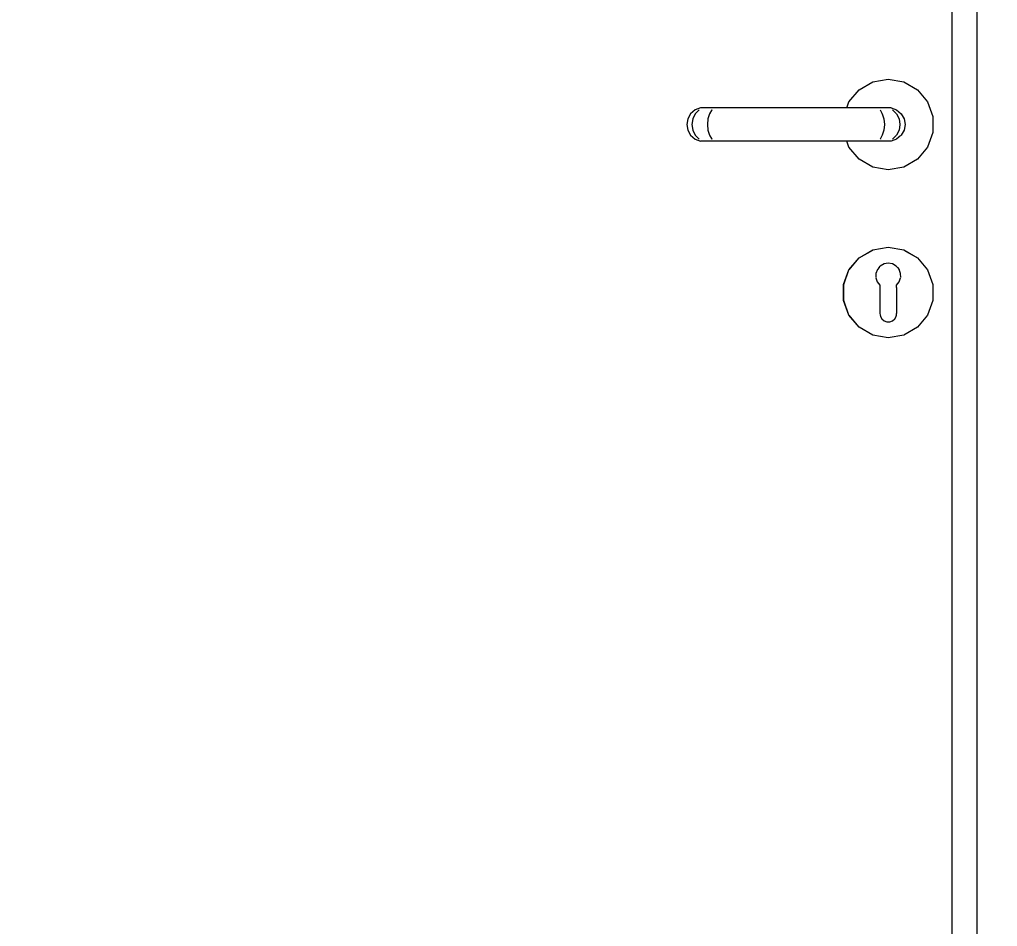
# Model space of a CAD drawing. Header units: millimetres. Extents: x -15634 to 67596, y -3027 to 55843.
# Drawn here: x 31549 to 32131, y 38818 to 39358 of the extents above; entities that cross this region are included whole.
import ezdxf

# ---------------------------------------------------------------- set-up
doc = ezdxf.new("R2010")
doc.units = ezdxf.units.MM
doc.header["$MEASUREMENT"] = 0
doc.set_wipeout_variables(frame=1)
doc.linetypes.add('Wipeout_Contour', pattern=[1000, 0, -1000])
doc.layers.add('Dimensioning - General', color=7, linetype='Continuous')
doc.layers.add('Structural - Bearing', color=7, linetype='Continuous')
for name, color, linetype, lineweight, true_color in [('Dimensioning - General_Pen_No__61', 7, 'Continuous', 20, 0x6a6a6a), ('Dimensioning - General_Pen_No__88', 7, 'Continuous', 20, 0xfd4435), ('Structural - Bearing_Pen_No__82', 7, 'Continuous', 20, 0xaaaaaa)]:
    doc.layers.add(name, color=color, linetype=linetype, lineweight=lineweight, true_color=true_color)
doc.styles.add('GENERATED_STYLE_6', font='calibril.ttf')
doc.dimstyles.new('GENERATED_STYLE__3', dxfattribs={"dimtxt": 195.999997, "dimasz": 106.4, "dimexe": 0.18, "dimexo": 0.0625, "dimgap": 0.09, "dimtad": 1, "dimdec": 0, "dimlfac": 0.1, "dimzin": 0, "dimdsep": 46, "dimtxsty": 'GENERATED_STYLE_6', "dimblk": 'ARROWHEAD_2', "dimblk1": 'ARROWHEAD_2', "dimblk2": 'ARROWHEAD_2', "dimcen": 0.09, "dimse1": 1, "dimse2": 1, "dimclrd": 256, "dimclre": 256, "dimclrt": 256, "dimadec": 0, "dimazin": 0, "dimtfac": 1, "dimtdec": 4, "dimtmove": 0, "dimatfit": 3, "dimfxl": 1, "dimtolj": 1, "dimtzin": 0, "dimarcsym": 0})

# ---------------------------------------------------------------- blocks, each defined once
blk = doc.blocks.new('*D157')
at = {"layer": 'Dimensioning - General_Pen_No__61', "color": 251, "linetype": 'Continuous', "lineweight": 20, "true_color": 0x6a6a6a, "transparency": 16777216}
for p, q in [((34964.93, 40936.02), (35104.93, 40855.19)), ((35139.93, 40895.6), (34929.93, 40895.6)), ((35034.93, 38195.6), (35034.93, 40895.6)), ((34964.93, 38236.02), (35104.93, 38155.19)), ((35139.93, 38195.6), (34929.93, 38195.6))]:
    blk.add_line(p, q, dxfattribs=at)
at = {"layer": 'Dimensioning - General_Pen_No__88', "color": 20, "lineweight": 20, "true_color": 0xfd4435, "transparency": 16777216, "char_height": 196, "attachment_point": 7, "rotation": 90, "style": 'GENERATED_STYLE_6'}
for s, insert in [('\\A1;{\\pql;\\fCalibri Light|b0|i0|c0|p34;20}', (34995.73, 40537.36)), ('\\A1;{\\pql;\\fCalibri Light|b0|i0|c0|p34;270}', (34995.73, 39307.27))]:
    blk.add_mtext(s, dxfattribs=dict(at, insert=insert))
blk = doc.blocks.new('ARROWHEAD_2')
at = {"color": 0, "linetype": 'Continuous', "lineweight": 0}
for p, q in [((-0.3781, -0.655), (0.3781, 0.655)), ((0, 0), (-1, 0))]:
    blk.add_line(p, q, dxfattribs=at)
blk = doc.blocks.new('*D205')
at = {"layer": 'Dimensioning - General_Pen_No__61', "color": 251, "linetype": 'Continuous', "lineweight": 20, "true_color": 0x6a6a6a, "transparency": 16777216}
for p, q in [((35514.93, 40936.02), (35654.93, 40855.19)), ((35689.93, 40895.6), (35479.93, 40895.6)), ((35584.93, 38195.6), (35584.93, 40895.6)), ((35514.93, 38236.02), (35654.93, 38155.19)), ((35689.93, 38195.6), (35479.93, 38195.6))]:
    blk.add_line(p, q, dxfattribs=at)
at = {"layer": 'Dimensioning - General_Pen_No__88', "color": 20, "lineweight": 20, "true_color": 0xfd4435, "transparency": 16777216, "char_height": 196, "attachment_point": 7, "rotation": 90, "style": 'GENERATED_STYLE_6'}
for s, insert in [('\\A1;{\\pql;\\fCalibri Light|b0|i0|c0|p34;20}', (35545.73, 40537.36)), ('\\A1;{\\pql;\\fCalibri Light|b0|i0|c0|p34;270}', (35545.73, 39307.27))]:
    blk.add_mtext(s, dxfattribs=dict(at, insert=insert))
blk = doc.blocks.new('*D229')
at = {"layer": 'Dimensioning - General_Pen_No__61', "color": 251, "linetype": 'Continuous', "lineweight": 20, "true_color": 0x6a6a6a, "transparency": 16777216}
for p, q in [((36064.93, 41136.02), (36204.93, 41055.19)), ((36239.93, 41095.6), (36029.93, 41095.6)), ((36134.93, 38195.6), (36134.93, 41095.6)), ((36064.93, 38236.02), (36204.93, 38155.19)), ((36239.93, 38195.6), (36029.93, 38195.6))]:
    blk.add_line(p, q, dxfattribs=at)
at = {"layer": 'Dimensioning - General_Pen_No__88', "color": 20, "lineweight": 20, "true_color": 0xfd4435, "transparency": 16777216, "insert": (36095.73, 39407.27), "char_height": 196, "attachment_point": 7, "rotation": 90, "style": 'GENERATED_STYLE_6'}
blk.add_mtext('\\A1;{\\pql;\\fCalibri Light|b0|i0|c0|p34;290}', dxfattribs=at)

msp = doc.modelspace()

# ---------------------------------------------------------------- wipeouts: each hides what was drawn before it
at = {"color": 254, "linetype": 'Wipeout_Contour', "lineweight": 0, "ltscale": 203166.965439}
msp.add_wipeout([(32119.37, 38295.6), (32131.37, 38295.6), (32131.37, 40382.6), (32119.37, 40370.6)], dxfattribs=at).dxf.layer = 'Structural - Bearing'
at = {"color": 254, "linetype": 'Wipeout_Contour', "lineweight": 0, "ltscale": 1369445.940713675}
msp.add_wipeout([(32042.98, 39309.1), (32041.66, 39305.45), (32068.1, 39305.45), (32071.37, 39304.26), (32074.03, 39302.03), (32075.76, 39299.02), (32076.37, 39295.6), (32075.76, 39292.18), (32074.03, 39289.18), (32071.37, 39286.94), (32068.1, 39285.76), (32041.66, 39285.76), (32042.98, 39282.1), (32049.01, 39274.92), (32057.13, 39270.23), (32066.37, 39268.6), (32075.6, 39270.23), (32083.72, 39274.92), (32089.75, 39282.1), (32092.96, 39290.92), (32092.96, 39300.29), (32089.75, 39309.1), (32083.72, 39316.29), (32075.6, 39320.98), (32066.37, 39322.6), (32057.13, 39320.98), (32049.01, 39316.29)], dxfattribs=at).dxf.layer = 'Structural - Bearing'
at = {"color": 254, "linetype": 'Wipeout_Contour', "lineweight": 0, "ltscale": 354529.718479}
msp.add_wipeout([(32059.95, 39209.39), (32060.93, 39210.53), (32057.17, 39220.88), (32049.08, 39216.21), (32059, 39204.39), (32058.98, 39204.44), (32059.04, 39207)], dxfattribs=at).dxf.layer = 'Structural - Bearing'
at = {"color": 254, "linetype": 'Wipeout_Contour', "lineweight": 0, "ltscale": 253119.802027}
msp.add_wipeout([(32057.17, 39170.33), (32061.51, 39182.27), (32061.37, 39183.1), (32061.37, 39189.65), (32049.08, 39175)], dxfattribs=at).dxf.layer = 'Structural - Bearing'

# ---------------------------------------------------------------- next in the draw order: linework, layer by layer
at = {"layer": 'Structural - Bearing_Pen_No__82', "color": 253, "linetype": 'Continuous', "lineweight": 20, "true_color": 0xaaaaaa}
for p, q in [((32057.13, 39320.98), (32066.37, 39322.6)), ((32066.37, 39322.6), (32075.6, 39320.98)), ((32042.98, 39309.1), (32049.01, 39316.29)), ((32049.01, 39316.29), (32057.13, 39320.98)), ((32075.6, 39320.98), (32083.72, 39316.29)), ((32083.72, 39316.29), (32089.75, 39309.1)), ((32089.75, 39309.1), (32092.96, 39300.29)), ((32092.96, 39300.29), (32092.96, 39290.92)), ((32092.96, 39290.92), (32089.75, 39282.1)), ((32049.01, 39274.92), (32042.98, 39282.1)), ((32089.75, 39282.1), (32083.72, 39274.92)), ((32057.13, 39270.23), (32049.01, 39274.92)), ((32066.37, 39268.6), (32057.13, 39270.23)), ((32075.6, 39270.23), (32066.37, 39268.6)), ((32083.72, 39274.92), (32075.6, 39270.23))]:
    msp.add_line(p, q, dxfattribs=at)

# ---------------------------------------------------------------- next in the draw order: wipeouts: each hides what was drawn before it
at = {"color": 254, "linetype": 'Wipeout_Contour', "lineweight": 0, "ltscale": 203099.943853}
msp.add_wipeout([(32104.37, 40355.6), (32104.37, 38295.6), (32119.37, 38295.6), (32119.37, 40355.6)], dxfattribs=at).dxf.layer = 'Structural - Bearing'
at = {"color": 254, "linetype": 'Wipeout_Contour', "lineweight": 0, "ltscale": 202909.446025}
msp.add_wipeout([(32065.91, 39305.45), (32068.84, 39304.26), (32071.37, 39304.26), (32068.1, 39305.45)], dxfattribs=at).dxf.layer = 'Structural - Bearing'
at = {"color": 254, "linetype": 'Wipeout_Contour', "lineweight": 0, "ltscale": 202890.620992}
msp.add_wipeout([(32073.32, 39295.6), (32072.78, 39292.18), (32075.76, 39292.18), (32076.37, 39295.6)], dxfattribs=at).dxf.layer = 'Structural - Bearing'
at = {"color": 254, "linetype": 'Wipeout_Contour', "lineweight": 0, "ltscale": 303849.755777}
msp.add_wipeout([(32059.79, 39202.02), (32059, 39204.39), (32049.08, 39216.21), (32043.07, 39209.05), (32061.37, 39198.49), (32061.37, 39200)], dxfattribs=at).dxf.layer = 'Structural - Bearing'
at = {"color": 254, "linetype": 'Wipeout_Contour', "lineweight": 0, "ltscale": 202500.172209}
msp.add_wipeout([(32061.37, 39189.65), (32061.37, 39192.72), (32043.07, 39182.15), (32049.08, 39175)], dxfattribs=at).dxf.layer = 'Structural - Bearing'

# ---------------------------------------------------------------- next in the draw order: linework, layer by layer
at = {"layer": 'Structural - Bearing_Pen_No__82', "color": 253, "linetype": 'Continuous', "lineweight": 20, "true_color": 0xaaaaaa}
for p, q in [((32119.37, 38295.6), (32119.37, 40370.6)), ((32104.37, 38295.6), (32104.37, 40355.6))]:
    msp.add_line(p, q, dxfattribs=at)

# ---------------------------------------------------------------- next in the draw order: wipeouts: each hides what was drawn before it
at = {"color": 254, "linetype": 'Wipeout_Contour', "lineweight": 0, "ltscale": 202911.24338}
msp.add_wipeout([(32068.84, 39304.26), (32071.23, 39302.03), (32074.03, 39302.03), (32071.37, 39304.26)], dxfattribs=at).dxf.layer = 'Structural - Bearing'
at = {"color": 254, "linetype": 'Wipeout_Contour', "lineweight": 0, "ltscale": 202877.870102}
msp.add_wipeout([(32071.23, 39289.18), (32074.03, 39289.18), (32075.76, 39292.18), (32072.78, 39292.18)], dxfattribs=at).dxf.layer = 'Structural - Bearing'
at = {"color": 254, "linetype": 'Wipeout_Contour', "lineweight": 0, "ltscale": 202603.005872}
msp.add_wipeout([(32049.01, 39216.29), (32049.08, 39216.21), (32057.17, 39220.88), (32057.13, 39220.98)], dxfattribs=at).dxf.layer = 'Structural - Bearing'

# ---------------------------------------------------------------- next in the draw order: wipeouts: each hides what was drawn before it
at = {"color": 254, "linetype": 'Wipeout_Contour', "lineweight": 0, "ltscale": 202908.387629}
msp.add_wipeout([(32071.23, 39302.03), (32072.78, 39299.02), (32075.76, 39299.02), (32074.03, 39302.03)], dxfattribs=at).dxf.layer = 'Structural - Bearing'
at = {"color": 254, "linetype": 'Wipeout_Contour', "lineweight": 0, "ltscale": 202864.48664}
msp.add_wipeout([(32071.23, 39289.18), (32068.84, 39286.94), (32071.37, 39286.94), (32074.03, 39289.18)], dxfattribs=at).dxf.layer = 'Structural - Bearing'
at = {"color": 254, "linetype": 'Wipeout_Contour', "lineweight": 0, "ltscale": 303924.123613}
msp.add_wipeout([(32061.62, 39211.33), (32063.85, 39212.59), (32066.37, 39213.03), (32066.37, 39222.5), (32057.17, 39220.88), (32060.93, 39210.53)], dxfattribs=at).dxf.layer = 'Structural - Bearing'

# ---------------------------------------------------------------- next in the draw order: wipeouts: each hides what was drawn before it
at = {"color": 254, "linetype": 'Wipeout_Contour', "lineweight": 0, "ltscale": 202897.95687}
msp.add_wipeout([(32059.77, 39305.45), (32061.46, 39304.26), (32068.84, 39304.26), (32065.91, 39305.45)], dxfattribs=at).dxf.layer = 'Structural - Bearing'
at = {"color": 254, "linetype": 'Wipeout_Contour', "lineweight": 0, "ltscale": 202901.219476}
msp.add_wipeout([(32072.78, 39299.02), (32073.32, 39295.6), (32076.37, 39295.6), (32075.76, 39299.02)], dxfattribs=at).dxf.layer = 'Structural - Bearing'
at = {"color": 254, "linetype": 'Wipeout_Contour', "lineweight": 0, "ltscale": 202852.088447}
msp.add_wipeout([(32068.84, 39286.94), (32065.91, 39285.76), (32068.1, 39285.76), (32071.37, 39286.94)], dxfattribs=at).dxf.layer = 'Structural - Bearing'
at = {"color": 254, "linetype": 'Wipeout_Contour', "lineweight": 0, "ltscale": 202634.696152}
msp.add_wipeout([(32057.13, 39220.98), (32057.17, 39220.88), (32066.37, 39222.5), (32066.37, 39222.6)], dxfattribs=at).dxf.layer = 'Structural - Bearing'
at = {"color": 254, "linetype": 'Wipeout_Contour', "lineweight": 0, "ltscale": 202544.02418}
msp.add_wipeout([(32061.37, 39196.49), (32061.37, 39198.49), (32043.07, 39209.05), (32039.88, 39200.28)], dxfattribs=at).dxf.layer = 'Structural - Bearing'

# ---------------------------------------------------------------- next in the draw order: wipeouts: each hides what was drawn before it
at = {"color": 254, "linetype": 'Wipeout_Contour', "lineweight": 0, "ltscale": 202897.931664}
msp.add_wipeout([(32061.46, 39304.26), (32062.83, 39302.03), (32071.23, 39302.03), (32068.84, 39304.26)], dxfattribs=at).dxf.layer = 'Structural - Bearing'
at = {"color": 254, "linetype": 'Wipeout_Contour', "lineweight": 0, "ltscale": 202875.224541}
msp.add_wipeout([(32064.04, 39295.6), (32063.73, 39292.18), (32072.78, 39292.18), (32073.32, 39295.6)], dxfattribs=at).dxf.layer = 'Structural - Bearing'
at = {"color": 254, "linetype": 'Wipeout_Contour', "lineweight": 0, "ltscale": 303952.633808}
msp.add_wipeout([(32068.89, 39212.59), (32071.11, 39211.33), (32071.8, 39210.53), (32075.57, 39220.88), (32066.37, 39222.5), (32066.37, 39213.03)], dxfattribs=at).dxf.layer = 'Structural - Bearing'
at = {"color": 254, "linetype": 'Wipeout_Contour', "lineweight": 0, "ltscale": 202566.782079}
msp.add_wipeout([(32042.98, 39209.1), (32043.07, 39209.05), (32049.08, 39216.21), (32049.01, 39216.29)], dxfattribs=at).dxf.layer = 'Structural - Bearing'
at = {"color": 254, "linetype": 'Wipeout_Contour', "lineweight": 0, "ltscale": 202510.965501}
msp.add_wipeout([(32061.37, 39192.72), (32061.37, 39194.72), (32039.88, 39190.93), (32043.07, 39182.15)], dxfattribs=at).dxf.layer = 'Structural - Bearing'

# ---------------------------------------------------------------- next in the draw order: linework, layer by layer
at = {"layer": 'Structural - Bearing_Pen_No__82', "color": 253, "linetype": 'Continuous', "lineweight": 20, "true_color": 0xaaaaaa}
for p, q in [((32068.1, 39305.45), (32065.91, 39305.45)), ((32049.01, 39216.29), (32057.13, 39220.98))]:
    msp.add_line(p, q, dxfattribs=at)

# ---------------------------------------------------------------- next in the draw order: wipeouts: each hides what was drawn before it
at = {"color": 254, "linetype": 'Wipeout_Contour', "lineweight": 0, "ltscale": 202893.719174}
msp.add_wipeout([(32071.23, 39302.03), (32062.83, 39302.03), (32063.73, 39299.02), (32072.78, 39299.02)], dxfattribs=at).dxf.layer = 'Structural - Bearing'
at = {"color": 254, "linetype": 'Wipeout_Contour', "lineweight": 0, "ltscale": 202863.19946}
msp.add_wipeout([(32063.73, 39292.18), (32062.83, 39289.18), (32071.23, 39289.18), (32072.78, 39292.18)], dxfattribs=at).dxf.layer = 'Structural - Bearing'
at = {"color": 254, "linetype": 'Wipeout_Contour', "lineweight": 0, "ltscale": 202658.037916}
msp.add_wipeout([(32066.37, 39222.6), (32066.37, 39222.5), (32075.57, 39220.88), (32075.6, 39220.98)], dxfattribs=at).dxf.layer = 'Structural - Bearing'
at = {"color": 254, "linetype": 'Wipeout_Contour', "lineweight": 0, "ltscale": 202525.565978}
msp.add_wipeout([(32061.37, 39194.72), (32061.37, 39196.49), (32039.88, 39200.28), (32039.88, 39190.93)], dxfattribs=at).dxf.layer = 'Structural - Bearing'
at = {"color": 254, "linetype": 'Wipeout_Contour', "lineweight": 0, "ltscale": 405000.630178}
msp.add_wipeout([(32061.67, 39181.39), (32061.51, 39182.27), (32057.17, 39170.33), (32066.37, 39168.7), (32066.37, 39178.18), (32065.5, 39178.18), (32063.87, 39178.77), (32062.54, 39179.89)], dxfattribs=at).dxf.layer = 'Structural - Bearing'

# ---------------------------------------------------------------- next in the draw order: linework, layer by layer
at = {"layer": 'Structural - Bearing_Pen_No__82', "color": 253, "linetype": 'Continuous', "lineweight": 20, "true_color": 0xaaaaaa}
for p, q in [((32068.1, 39305.45), (32071.37, 39304.26)), ((32068.84, 39304.26), (32071.23, 39302.03)), ((32071.37, 39304.26), (32074.03, 39302.03)), ((32057.13, 39220.98), (32066.37, 39222.6))]:
    msp.add_line(p, q, dxfattribs=at)

# ---------------------------------------------------------------- next in the draw order: wipeouts: each hides what was drawn before it
at = {"color": 254, "linetype": 'Wipeout_Contour', "lineweight": 0, "ltscale": 202878.272806}
msp.add_wipeout([(32059.77, 39305.45), (32051.6, 39305.45), (32052.03, 39304.26), (32061.46, 39304.26)], dxfattribs=at).dxf.layer = 'Structural - Bearing'
at = {"color": 254, "linetype": 'Wipeout_Contour', "lineweight": 0, "ltscale": 202885.823822}
msp.add_wipeout([(32063.73, 39299.02), (32064.04, 39295.6), (32073.32, 39295.6), (32072.78, 39299.02)], dxfattribs=at).dxf.layer = 'Structural - Bearing'
at = {"color": 254, "linetype": 'Wipeout_Contour', "lineweight": 0, "ltscale": 202851.171877}
msp.add_wipeout([(32062.83, 39289.18), (32061.46, 39286.94), (32068.84, 39286.94), (32071.23, 39289.18)], dxfattribs=at).dxf.layer = 'Structural - Bearing'
at = {"color": 254, "linetype": 'Wipeout_Contour', "lineweight": 0, "ltscale": 354608.268267}
msp.add_wipeout([(32072.78, 39209.39), (32073.7, 39207), (32073.76, 39204.44), (32073.74, 39204.39), (32083.66, 39216.21), (32075.57, 39220.88), (32071.8, 39210.53)], dxfattribs=at).dxf.layer = 'Structural - Bearing'
at = {"color": 254, "linetype": 'Wipeout_Contour', "lineweight": 0, "ltscale": 202530.392671}
msp.add_wipeout([(32039.78, 39200.29), (32039.88, 39200.28), (32043.07, 39209.05), (32042.98, 39209.1)], dxfattribs=at).dxf.layer = 'Structural - Bearing'
at = {"color": 254, "linetype": 'Wipeout_Contour', "lineweight": 0, "ltscale": 405034.9972}
msp.add_wipeout([(32067.24, 39178.18), (32066.37, 39178.18), (32066.37, 39168.7), (32075.57, 39170.33), (32071.22, 39182.27), (32071.07, 39181.39), (32070.2, 39179.89), (32068.87, 39178.77)], dxfattribs=at).dxf.layer = 'Structural - Bearing'
at = {"color": 254, "linetype": 'Wipeout_Contour', "lineweight": 0, "ltscale": 202460.669627}
msp.add_wipeout([(32057.13, 39170.23), (32057.17, 39170.33), (32049.08, 39175), (32049.01, 39174.92)], dxfattribs=at).dxf.layer = 'Structural - Bearing'

# ---------------------------------------------------------------- next in the draw order: linework, layer by layer
at = {"layer": 'Structural - Bearing_Pen_No__82', "color": 253, "linetype": 'Continuous', "lineweight": 20, "true_color": 0xaaaaaa}
for p, q in [((32071.23, 39302.03), (32072.78, 39299.02)), ((32072.78, 39299.02), (32073.32, 39295.6)), ((32074.03, 39302.03), (32075.76, 39299.02)), ((32075.76, 39299.02), (32076.37, 39295.6)), ((32073.32, 39295.6), (32072.78, 39292.18)), ((32076.37, 39295.6), (32075.76, 39292.18)), ((32075.76, 39292.18), (32074.03, 39289.18)), ((32042.98, 39209.1), (32049.01, 39216.29))]:
    msp.add_line(p, q, dxfattribs=at)

# ---------------------------------------------------------------- next in the draw order: wipeouts: each hides what was drawn before it
at = {"color": 254, "linetype": 'Wipeout_Contour', "lineweight": 0, "ltscale": 202875.382453}
msp.add_wipeout([(32061.46, 39304.26), (32052.03, 39304.26), (32052.38, 39302.03), (32062.83, 39302.03)], dxfattribs=at).dxf.layer = 'Structural - Bearing'
at = {"color": 254, "linetype": 'Wipeout_Contour', "lineweight": 0, "ltscale": 202849.416702}
msp.add_wipeout([(32064.04, 39295.6), (32052.68, 39295.6), (32052.6, 39292.18), (32063.73, 39292.18)], dxfattribs=at).dxf.layer = 'Structural - Bearing'
at = {"color": 254, "linetype": 'Wipeout_Contour', "lineweight": 0, "ltscale": 202840.596056}
msp.add_wipeout([(32061.46, 39286.94), (32059.77, 39285.76), (32065.91, 39285.76), (32068.84, 39286.94)], dxfattribs=at).dxf.layer = 'Structural - Bearing'
at = {"color": 254, "linetype": 'Wipeout_Contour', "lineweight": 0, "ltscale": 202670.21014}
msp.add_wipeout([(32075.6, 39220.98), (32075.57, 39220.88), (32083.66, 39216.21), (32083.72, 39216.29)], dxfattribs=at).dxf.layer = 'Structural - Bearing'
at = {"color": 254, "linetype": 'Wipeout_Contour', "lineweight": 0, "ltscale": 253173.602743}
msp.add_wipeout([(32083.66, 39175), (32071.37, 39189.65), (32071.37, 39183.1), (32071.22, 39182.27), (32075.57, 39170.33)], dxfattribs=at).dxf.layer = 'Structural - Bearing'
at = {"color": 254, "linetype": 'Wipeout_Contour', "lineweight": 0, "ltscale": 202461.12871}
msp.add_wipeout([(32049.01, 39174.92), (32049.08, 39175), (32043.07, 39182.15), (32042.98, 39182.1)], dxfattribs=at).dxf.layer = 'Structural - Bearing'
at = {"color": 254, "linetype": 'Wipeout_Contour', "lineweight": 0, "ltscale": 202472.85334}
msp.add_wipeout([(32066.37, 39168.6), (32066.37, 39168.7), (32057.17, 39170.33), (32057.13, 39170.23)], dxfattribs=at).dxf.layer = 'Structural - Bearing'

# ---------------------------------------------------------------- next in the draw order: linework, layer by layer
at = {"layer": 'Structural - Bearing_Pen_No__82', "color": 253, "linetype": 'Continuous', "lineweight": 20, "true_color": 0xaaaaaa}
for p, q in [((32065.91, 39305.45), (32059.77, 39305.45)), ((32071.37, 39286.94), (32068.1, 39285.76)), ((32071.23, 39289.18), (32068.84, 39286.94)), ((32072.78, 39292.18), (32071.23, 39289.18)), ((32074.03, 39289.18), (32071.37, 39286.94)), ((32068.1, 39285.76), (32065.91, 39285.76)), ((32066.37, 39222.6), (32075.6, 39220.98)), ((32057.13, 39170.23), (32049.01, 39174.92))]:
    msp.add_line(p, q, dxfattribs=at)

# ---------------------------------------------------------------- next in the draw order: wipeouts: each hides what was drawn before it
at = {"color": 254, "linetype": 'Wipeout_Contour', "lineweight": 0, "ltscale": 202869.043176}
msp.add_wipeout([(32062.83, 39302.03), (32052.38, 39302.03), (32052.6, 39299.02), (32063.73, 39299.02)], dxfattribs=at).dxf.layer = 'Structural - Bearing'
at = {"color": 254, "linetype": 'Wipeout_Contour', "lineweight": 0, "ltscale": 202838.519787}
msp.add_wipeout([(32063.73, 39292.18), (32052.6, 39292.18), (32052.38, 39289.18), (32062.83, 39289.18)], dxfattribs=at).dxf.layer = 'Structural - Bearing'
at = {"color": 254, "linetype": 'Wipeout_Contour', "lineweight": 0, "ltscale": 303932.879683}
msp.add_wipeout([(32072.95, 39202.02), (32071.37, 39200), (32071.37, 39198.49), (32089.66, 39209.05), (32083.66, 39216.21), (32073.74, 39204.39)], dxfattribs=at).dxf.layer = 'Structural - Bearing'
at = {"color": 254, "linetype": 'Wipeout_Contour', "lineweight": 0, "ltscale": 202474.175233}
msp.add_wipeout([(32042.98, 39182.1), (32043.07, 39182.15), (32039.88, 39190.93), (32039.78, 39190.92)], dxfattribs=at).dxf.layer = 'Structural - Bearing'
at = {"color": 254, "linetype": 'Wipeout_Contour', "lineweight": 0, "ltscale": 202496.213216}
msp.add_wipeout([(32075.6, 39170.23), (32075.57, 39170.33), (32066.37, 39168.7), (32066.37, 39168.6)], dxfattribs=at).dxf.layer = 'Structural - Bearing'

# ---------------------------------------------------------------- next in the draw order: linework, layer by layer
at = {"layer": 'Structural - Bearing_Pen_No__82', "color": 253, "linetype": 'Continuous', "lineweight": 20, "true_color": 0xaaaaaa}
for p, q in [((32061.46, 39304.26), (32062.83, 39302.03)), ((32049.01, 39174.92), (32042.98, 39182.1)), ((32066.37, 39168.6), (32057.13, 39170.23))]:
    msp.add_line(p, q, dxfattribs=at)

# ---------------------------------------------------------------- next in the draw order: wipeouts: each hides what was drawn before it
at = {"color": 254, "linetype": 'Wipeout_Contour', "lineweight": 0, "ltscale": 202764.907852}
msp.add_wipeout([(32051.6, 39305.45), (31971.14, 39305.45), (31970.71, 39304.26), (32052.03, 39304.26)], dxfattribs=at).dxf.layer = 'Structural - Bearing'
at = {"color": 254, "linetype": 'Wipeout_Contour', "lineweight": 0, "ltscale": 202860.017316}
msp.add_wipeout([(32063.73, 39299.02), (32052.6, 39299.02), (32052.68, 39295.6), (32064.04, 39295.6)], dxfattribs=at).dxf.layer = 'Structural - Bearing'
at = {"color": 254, "linetype": 'Wipeout_Contour', "lineweight": 0, "ltscale": 202828.61751}
msp.add_wipeout([(32062.83, 39289.18), (32052.38, 39289.18), (32052.03, 39286.94), (32061.46, 39286.94)], dxfattribs=at).dxf.layer = 'Structural - Bearing'
at = {"color": 254, "linetype": 'Wipeout_Contour', "lineweight": 0, "ltscale": 202669.751518}
msp.add_wipeout([(32083.72, 39216.29), (32083.66, 39216.21), (32089.66, 39209.05), (32089.75, 39209.1)], dxfattribs=at).dxf.layer = 'Structural - Bearing'
at = {"color": 254, "linetype": 'Wipeout_Contour', "lineweight": 0, "ltscale": 202498.232761}
msp.add_wipeout([(32039.78, 39190.92), (32039.88, 39190.93), (32039.88, 39200.28), (32039.78, 39200.29)], dxfattribs=at).dxf.layer = 'Structural - Bearing'

# ---------------------------------------------------------------- next in the draw order: linework, layer by layer
at = {"layer": 'Structural - Bearing_Pen_No__82', "color": 253, "linetype": 'Continuous', "lineweight": 20, "true_color": 0xaaaaaa}
for p, q in [((32062.83, 39302.03), (32063.73, 39299.02)), ((32063.73, 39299.02), (32064.04, 39295.6)), ((32064.04, 39295.6), (32063.73, 39292.18)), ((32075.6, 39220.98), (32083.72, 39216.29)), ((32039.78, 39200.29), (32042.98, 39209.1)), ((32039.78, 39190.92), (32039.78, 39200.29)), ((32042.98, 39182.1), (32039.78, 39190.92))]:
    msp.add_line(p, q, dxfattribs=at)

# ---------------------------------------------------------------- next in the draw order: wipeouts: each hides what was drawn before it
at = {"color": 254, "linetype": 'Wipeout_Contour', "lineweight": 0, "ltscale": 202759.604747}
msp.add_wipeout([(32052.03, 39304.26), (31970.71, 39304.26), (31970.36, 39302.03), (32052.38, 39302.03)], dxfattribs=at).dxf.layer = 'Structural - Bearing'
at = {"color": 254, "linetype": 'Wipeout_Contour', "lineweight": 0, "ltscale": 202730.905551}
msp.add_wipeout([(32052.68, 39295.6), (31970.05, 39295.6), (31970.13, 39292.18), (32052.6, 39292.18)], dxfattribs=at).dxf.layer = 'Structural - Bearing'
at = {"color": 254, "linetype": 'Wipeout_Contour', "lineweight": 0, "ltscale": 202820.90645}
msp.add_wipeout([(32061.46, 39286.94), (32052.03, 39286.94), (32051.6, 39285.76), (32059.77, 39285.76)], dxfattribs=at).dxf.layer = 'Structural - Bearing'
at = {"color": 254, "linetype": 'Wipeout_Contour', "lineweight": 0, "ltscale": 202619.919171}
msp.add_wipeout([(32071.37, 39198.49), (32071.37, 39196.49), (32092.86, 39200.28), (32089.66, 39209.05)], dxfattribs=at).dxf.layer = 'Structural - Bearing'

# ---------------------------------------------------------------- next in the draw order: linework, layer by layer
at = {"layer": 'Structural - Bearing_Pen_No__82', "color": 253, "linetype": 'Continuous', "lineweight": 20, "true_color": 0xaaaaaa}
for p, q in [((32041.66, 39305.45), (32042.98, 39309.1)), ((32059.77, 39305.45), (32051.6, 39305.45)), ((32062.83, 39289.18), (32061.46, 39286.94)), ((32063.73, 39292.18), (32062.83, 39289.18)), ((32065.91, 39285.76), (32059.77, 39285.76))]:
    msp.add_line(p, q, dxfattribs=at)

# ---------------------------------------------------------------- next in the draw order: wipeouts: each hides what was drawn before it
at = {"color": 254, "linetype": 'Wipeout_Contour', "lineweight": 0, "ltscale": 202751.479517}
msp.add_wipeout([(32052.38, 39302.03), (31970.36, 39302.03), (31970.13, 39299.02), (32052.6, 39299.02)], dxfattribs=at).dxf.layer = 'Structural - Bearing'
at = {"color": 254, "linetype": 'Wipeout_Contour', "lineweight": 0, "ltscale": 202720.93845}
msp.add_wipeout([(32052.6, 39292.18), (31970.13, 39292.18), (31970.36, 39289.18), (32052.38, 39289.18)], dxfattribs=at).dxf.layer = 'Structural - Bearing'
at = {"color": 254, "linetype": 'Wipeout_Contour', "lineweight": 0, "ltscale": 202656.717195}
msp.add_wipeout([(32089.75, 39209.1), (32089.66, 39209.05), (32092.86, 39200.28), (32092.96, 39200.29)], dxfattribs=at).dxf.layer = 'Structural - Bearing'

# ---------------------------------------------------------------- next in the draw order: linework, layer by layer
at = {"layer": 'Structural - Bearing_Pen_No__82', "color": 253, "linetype": 'Continuous', "lineweight": 20, "true_color": 0xaaaaaa}
msp.add_line((32083.72, 39216.29), (32089.75, 39209.1), dxfattribs=at)

# ---------------------------------------------------------------- next in the draw order: wipeouts: each hides what was drawn before it
at = {"color": 254, "linetype": 'Wipeout_Contour', "lineweight": 0, "ltscale": 202651.563165}
msp.add_wipeout([(31971.14, 39305.45), (31962.97, 39305.45), (31961.28, 39304.26), (31970.71, 39304.26)], dxfattribs=at).dxf.layer = 'Structural - Bearing'
at = {"color": 254, "linetype": 'Wipeout_Contour', "lineweight": 0, "ltscale": 202741.512353}
msp.add_wipeout([(32052.6, 39299.02), (31970.13, 39299.02), (31970.05, 39295.6), (32052.68, 39295.6)], dxfattribs=at).dxf.layer = 'Structural - Bearing'
at = {"color": 254, "linetype": 'Wipeout_Contour', "lineweight": 0, "ltscale": 202712.813118}
msp.add_wipeout([(32052.38, 39289.18), (31970.36, 39289.18), (31970.71, 39286.94), (32052.03, 39286.94)], dxfattribs=at).dxf.layer = 'Structural - Bearing'
at = {"color": 254, "linetype": 'Wipeout_Contour', "lineweight": 0, "ltscale": 202605.327852}
msp.add_wipeout([(32071.37, 39196.49), (32071.37, 39194.72), (32092.86, 39190.93), (32092.86, 39200.28)], dxfattribs=at).dxf.layer = 'Structural - Bearing'

# ---------------------------------------------------------------- next in the draw order: wipeouts: each hides what was drawn before it
at = {"color": 254, "linetype": 'Wipeout_Contour', "lineweight": 0, "ltscale": 202643.85015}
msp.add_wipeout([(31970.71, 39304.26), (31961.28, 39304.26), (31959.9, 39302.03), (31970.36, 39302.03)], dxfattribs=at).dxf.layer = 'Structural - Bearing'
at = {"color": 254, "linetype": 'Wipeout_Contour', "lineweight": 0, "ltscale": 202612.420817}
msp.add_wipeout([(31970.05, 39295.6), (31958.69, 39295.6), (31959, 39292.18), (31970.13, 39292.18)], dxfattribs=at).dxf.layer = 'Structural - Bearing'
at = {"color": 254, "linetype": 'Wipeout_Contour', "lineweight": 0, "ltscale": 202707.509422}
msp.add_wipeout([(32052.03, 39286.94), (31970.71, 39286.94), (31971.14, 39285.76), (32051.6, 39285.76)], dxfattribs=at).dxf.layer = 'Structural - Bearing'
at = {"color": 254, "linetype": 'Wipeout_Contour', "lineweight": 0, "ltscale": 202586.877848}
msp.add_wipeout([(32071.37, 39194.72), (32071.37, 39192.72), (32089.66, 39182.15), (32092.86, 39190.93)], dxfattribs=at).dxf.layer = 'Structural - Bearing'

# ---------------------------------------------------------------- next in the draw order: linework, layer by layer
at = {"layer": 'Structural - Bearing_Pen_No__82', "color": 253, "linetype": 'Continuous', "lineweight": 20, "true_color": 0xaaaaaa}
for p, q in [((32051.6, 39305.45), (31971.14, 39305.45)), ((32042.98, 39282.1), (32041.66, 39285.76)), ((32059.77, 39285.76), (32051.6, 39285.76))]:
    msp.add_line(p, q, dxfattribs=at)

# ---------------------------------------------------------------- next in the draw order: wipeouts: each hides what was drawn before it
at = {"color": 254, "linetype": 'Wipeout_Contour', "lineweight": 0, "ltscale": 202633.941126}
msp.add_wipeout([(31970.36, 39302.03), (31959.9, 39302.03), (31959, 39299.02), (31970.13, 39299.02)], dxfattribs=at).dxf.layer = 'Structural - Bearing'
at = {"color": 254, "linetype": 'Wipeout_Contour', "lineweight": 0, "ltscale": 202603.382381}
msp.add_wipeout([(31970.13, 39292.18), (31959, 39292.18), (31959.9, 39289.18), (31970.36, 39289.18)], dxfattribs=at).dxf.layer = 'Structural - Bearing'
at = {"color": 254, "linetype": 'Wipeout_Contour', "lineweight": 0, "ltscale": 202632.677739}
msp.add_wipeout([(32092.96, 39200.29), (32092.86, 39200.28), (32092.86, 39190.93), (32092.96, 39190.92)], dxfattribs=at).dxf.layer = 'Structural - Bearing'
at = {"color": 254, "linetype": 'Wipeout_Contour', "lineweight": 0, "ltscale": 202564.665667}
msp.add_wipeout([(32071.37, 39192.72), (32071.37, 39189.65), (32083.66, 39175), (32089.66, 39182.15)], dxfattribs=at).dxf.layer = 'Structural - Bearing'

# ---------------------------------------------------------------- next in the draw order: linework, layer by layer
at = {"layer": 'Structural - Bearing_Pen_No__82', "color": 253, "linetype": 'Continuous', "lineweight": 20, "true_color": 0xaaaaaa}
msp.add_line((32089.75, 39209.1), (32092.96, 39200.29), dxfattribs=at)

# ---------------------------------------------------------------- next in the draw order: wipeouts: each hides what was drawn before it
at = {"color": 254, "linetype": 'Wipeout_Contour', "lineweight": 0, "ltscale": 202631.91484}
msp.add_wipeout([(31956.82, 39305.45), (31953.89, 39304.26), (31961.28, 39304.26), (31962.97, 39305.45)], dxfattribs=at).dxf.layer = 'Structural - Bearing'
at = {"color": 254, "linetype": 'Wipeout_Contour', "lineweight": 0, "ltscale": 202623.033806}
msp.add_wipeout([(31970.13, 39299.02), (31959, 39299.02), (31958.69, 39295.6), (31970.05, 39295.6)], dxfattribs=at).dxf.layer = 'Structural - Bearing'
at = {"color": 254, "linetype": 'Wipeout_Contour', "lineweight": 0, "ltscale": 202597.031834}
msp.add_wipeout([(31970.36, 39289.18), (31959.9, 39289.18), (31961.28, 39286.94), (31970.71, 39286.94)], dxfattribs=at).dxf.layer = 'Structural - Bearing'
at = {"color": 254, "linetype": 'Wipeout_Contour', "lineweight": 0, "ltscale": 1266049.268604566}
msp.add_wipeout([(32058.98, 39204.44), (32059.79, 39202.02), (32061.37, 39200), (32061.37, 39183.1), (32061.67, 39181.39), (32062.54, 39179.89), (32063.87, 39178.77), (32065.5, 39178.18), (32067.24, 39178.18), (32068.87, 39178.77), (32070.2, 39179.89), (32071.07, 39181.39), (32071.37, 39183.1), (32071.37, 39200), (32072.95, 39202.02), (32073.76, 39204.44), (32073.7, 39207), (32072.78, 39209.39), (32071.11, 39211.33), (32068.89, 39212.59), (32066.37, 39213.03), (32063.85, 39212.59), (32061.62, 39211.33), (32059.95, 39209.39), (32059.04, 39207)], dxfattribs=at).dxf.layer = 'Structural - Bearing'
at = {"color": 254, "linetype": 'Wipeout_Contour', "lineweight": 0, "ltscale": 202600.533757}
msp.add_wipeout([(32092.96, 39190.92), (32092.86, 39190.93), (32089.66, 39182.15), (32089.75, 39182.1)], dxfattribs=at).dxf.layer = 'Structural - Bearing'
at = {"color": 254, "linetype": 'Wipeout_Contour', "lineweight": 0, "ltscale": 202527.919696}
msp.add_wipeout([(32083.72, 39174.92), (32083.66, 39175), (32075.57, 39170.33), (32075.6, 39170.23)], dxfattribs=at).dxf.layer = 'Structural - Bearing'

# ---------------------------------------------------------------- next in the draw order: linework, layer by layer
at = {"layer": 'Structural - Bearing_Pen_No__82', "color": 253, "linetype": 'Continuous', "lineweight": 20, "true_color": 0xaaaaaa}
for p, q in [((32060.93, 39210.53), (32061.62, 39211.33)), ((32063.85, 39212.59), (32061.62, 39211.33)), ((32066.37, 39213.03), (32063.85, 39212.59)), ((32068.89, 39212.59), (32066.37, 39213.03)), ((32071.11, 39211.33), (32068.89, 39212.59)), ((32071.8, 39210.53), (32071.11, 39211.33)), ((32059.04, 39207), (32058.98, 39204.44)), ((32059.95, 39209.39), (32059.04, 39207)), ((32060.93, 39210.53), (32059.95, 39209.39)), ((32071.8, 39210.53), (32072.78, 39209.39)), ((32073.7, 39207), (32072.78, 39209.39)), ((32073.76, 39204.44), (32073.7, 39207)), ((32059, 39204.39), (32059.79, 39202.02)), ((32059.79, 39202.02), (32061.37, 39200)), ((32061.37, 39200), (32061.37, 39198.49)), ((32071.37, 39200), (32072.95, 39202.02)), ((32071.37, 39198.49), (32071.37, 39200)), ((32072.95, 39202.02), (32073.74, 39204.39)), ((32092.96, 39200.29), (32092.96, 39190.92)), ((32061.37, 39198.49), (32061.37, 39196.49)), ((32061.37, 39196.49), (32061.37, 39194.72)), ((32061.37, 39194.72), (32061.37, 39192.72)), ((32071.37, 39198.49), (32071.37, 39196.49)), ((32071.37, 39196.49), (32071.37, 39194.72)), ((32071.37, 39194.72), (32071.37, 39192.72)), ((32061.37, 39192.72), (32061.37, 39189.65)), ((32061.37, 39189.65), (32061.37, 39183.1)), ((32071.37, 39192.72), (32071.37, 39189.65)), ((32071.37, 39189.65), (32071.37, 39183.1)), ((32061.37, 39183.1), (32061.51, 39182.27)), ((32061.51, 39182.27), (32061.67, 39181.39)), ((32071.07, 39181.39), (32071.22, 39182.27)), ((32071.22, 39182.27), (32071.37, 39183.1)), ((32061.67, 39181.39), (32062.54, 39179.89)), ((32062.54, 39179.89), (32063.87, 39178.77)), ((32063.87, 39178.77), (32065.5, 39178.18)), ((32065.5, 39178.18), (32066.37, 39178.18)), ((32066.37, 39178.18), (32067.24, 39178.18)), ((32067.24, 39178.18), (32068.87, 39178.77)), ((32068.87, 39178.77), (32070.2, 39179.89)), ((32070.2, 39179.89), (32071.07, 39181.39)), ((32075.6, 39170.23), (32066.37, 39168.6))]:
    msp.add_line(p, q, dxfattribs=at)

# ---------------------------------------------------------------- next in the draw order: wipeouts: each hides what was drawn before it
at = {"color": 254, "linetype": 'Wipeout_Contour', "lineweight": 0, "ltscale": 202621.343139}
msp.add_wipeout([(31953.89, 39304.26), (31951.51, 39302.03), (31959.9, 39302.03), (31961.28, 39304.26)], dxfattribs=at).dxf.layer = 'Structural - Bearing'
at = {"color": 254, "linetype": 'Wipeout_Contour', "lineweight": 0, "ltscale": 202586.662867}
msp.add_wipeout([(31949.41, 39295.6), (31949.95, 39292.18), (31959, 39292.18), (31958.69, 39295.6)], dxfattribs=at).dxf.layer = 'Structural - Bearing'
at = {"color": 254, "linetype": 'Wipeout_Contour', "lineweight": 0, "ltscale": 202594.132659}
msp.add_wipeout([(31970.71, 39286.94), (31961.28, 39286.94), (31962.97, 39285.76), (31971.14, 39285.76)], dxfattribs=at).dxf.layer = 'Structural - Bearing'
at = {"color": 254, "linetype": 'Wipeout_Contour', "lineweight": 0, "ltscale": 202564.150225}
msp.add_wipeout([(32089.75, 39182.1), (32089.66, 39182.15), (32083.66, 39175), (32083.72, 39174.92)], dxfattribs=at).dxf.layer = 'Structural - Bearing'

# ---------------------------------------------------------------- next in the draw order: linework, layer by layer
at = {"layer": 'Structural - Bearing_Pen_No__82', "color": 253, "linetype": 'Continuous', "lineweight": 20, "true_color": 0xaaaaaa}
for p, q in [((31971.14, 39305.45), (31962.97, 39305.45)), ((32051.6, 39285.76), (31971.14, 39285.76)), ((32092.96, 39190.92), (32089.75, 39182.1)), ((32089.75, 39182.1), (32083.72, 39174.92)), ((32083.72, 39174.92), (32075.6, 39170.23))]:
    msp.add_line(p, q, dxfattribs=at)

# ---------------------------------------------------------------- next in the draw order: wipeouts: each hides what was drawn before it
at = {"color": 254, "linetype": 'Wipeout_Contour', "lineweight": 0, "ltscale": 202609.312318}
msp.add_wipeout([(31951.51, 39302.03), (31949.95, 39299.02), (31959, 39299.02), (31959.9, 39302.03)], dxfattribs=at).dxf.layer = 'Structural - Bearing'
at = {"color": 254, "linetype": 'Wipeout_Contour', "lineweight": 0, "ltscale": 202578.749895}
msp.add_wipeout([(31949.95, 39292.18), (31951.51, 39289.18), (31959.9, 39289.18), (31959, 39292.18)], dxfattribs=at).dxf.layer = 'Structural - Bearing'

# ---------------------------------------------------------------- next in the draw order: linework, layer by layer
at = {"layer": 'Structural - Bearing_Pen_No__82', "color": 253, "linetype": 'Continuous', "lineweight": 20, "true_color": 0xaaaaaa}
msp.add_line((31961.28, 39304.26), (31959.9, 39302.03), dxfattribs=at)

# ---------------------------------------------------------------- next in the draw order: wipeouts: each hides what was drawn before it
at = {"color": 254, "linetype": 'Wipeout_Contour', "lineweight": 0, "ltscale": 202620.449036}
msp.add_wipeout([(31951.37, 39304.26), (31953.89, 39304.26), (31956.82, 39305.45), (31954.63, 39305.45)], dxfattribs=at).dxf.layer = 'Structural - Bearing'
at = {"color": 254, "linetype": 'Wipeout_Contour', "lineweight": 0, "ltscale": 202597.27719}
msp.add_wipeout([(31949.95, 39299.02), (31949.41, 39295.6), (31958.69, 39295.6), (31959, 39299.02)], dxfattribs=at).dxf.layer = 'Structural - Bearing'
at = {"color": 254, "linetype": 'Wipeout_Contour', "lineweight": 0, "ltscale": 202574.519663}
msp.add_wipeout([(31951.51, 39289.18), (31953.89, 39286.94), (31961.28, 39286.94), (31959.9, 39289.18)], dxfattribs=at).dxf.layer = 'Structural - Bearing'

# ---------------------------------------------------------------- next in the draw order: linework, layer by layer
at = {"layer": 'Structural - Bearing_Pen_No__82', "color": 253, "linetype": 'Continuous', "lineweight": 20, "true_color": 0xaaaaaa}
for p, q in [((31962.97, 39305.45), (31956.82, 39305.45)), ((31959, 39299.02), (31958.69, 39295.6)), ((31959.9, 39302.03), (31959, 39299.02)), ((31958.69, 39295.6), (31959, 39292.18))]:
    msp.add_line(p, q, dxfattribs=at)

# ---------------------------------------------------------------- next in the draw order: wipeouts: each hides what was drawn before it
at = {"color": 254, "linetype": 'Wipeout_Contour', "lineweight": 0, "ltscale": 202608.059564}
msp.add_wipeout([(31948.71, 39302.03), (31951.51, 39302.03), (31953.89, 39304.26), (31951.37, 39304.26)], dxfattribs=at).dxf.layer = 'Structural - Bearing'
at = {"color": 254, "linetype": 'Wipeout_Contour', "lineweight": 0, "ltscale": 202571.300401}
msp.add_wipeout([(31946.37, 39295.6), (31946.97, 39292.18), (31949.95, 39292.18), (31949.41, 39295.6)], dxfattribs=at).dxf.layer = 'Structural - Bearing'
at = {"color": 254, "linetype": 'Wipeout_Contour', "lineweight": 0, "ltscale": 202574.47879}
msp.add_wipeout([(31953.89, 39286.94), (31956.82, 39285.76), (31962.97, 39285.76), (31961.28, 39286.94)], dxfattribs=at).dxf.layer = 'Structural - Bearing'

# ---------------------------------------------------------------- next in the draw order: linework, layer by layer
at = {"layer": 'Structural - Bearing_Pen_No__82', "color": 253, "linetype": 'Continuous', "lineweight": 20, "true_color": 0xaaaaaa}
for p, q in [((31956.82, 39305.45), (31954.63, 39305.45)), ((31959.9, 39289.18), (31961.28, 39286.94)), ((31971.14, 39285.76), (31962.97, 39285.76))]:
    msp.add_line(p, q, dxfattribs=at)

# ---------------------------------------------------------------- next in the draw order: wipeouts: each hides what was drawn before it
at = {"color": 254, "linetype": 'Wipeout_Contour', "lineweight": 0, "ltscale": 202594.675765}
msp.add_wipeout([(31946.97, 39299.02), (31949.95, 39299.02), (31951.51, 39302.03), (31948.71, 39302.03)], dxfattribs=at).dxf.layer = 'Structural - Bearing'
at = {"color": 254, "linetype": 'Wipeout_Contour', "lineweight": 0, "ltscale": 202564.111153}
msp.add_wipeout([(31946.97, 39292.18), (31948.71, 39289.18), (31951.51, 39289.18), (31949.95, 39292.18)], dxfattribs=at).dxf.layer = 'Structural - Bearing'

# ---------------------------------------------------------------- next in the draw order: linework, layer by layer
at = {"layer": 'Structural - Bearing_Pen_No__82', "color": 253, "linetype": 'Continuous', "lineweight": 20, "true_color": 0xaaaaaa}
for p, q in [((31951.37, 39304.26), (31948.71, 39302.03)), ((31954.63, 39305.45), (31951.37, 39304.26)), ((31953.89, 39304.26), (31951.51, 39302.03))]:
    msp.add_line(p, q, dxfattribs=at)

# ---------------------------------------------------------------- next in the draw order: wipeouts: each hides what was drawn before it
at = {"color": 254, "linetype": 'Wipeout_Contour', "lineweight": 0, "ltscale": 202581.915522}
msp.add_wipeout([(31946.97, 39299.02), (31946.37, 39295.6), (31949.41, 39295.6), (31949.95, 39299.02)], dxfattribs=at).dxf.layer = 'Structural - Bearing'
at = {"color": 254, "linetype": 'Wipeout_Contour', "lineweight": 0, "ltscale": 202561.23304}
msp.add_wipeout([(31948.71, 39289.18), (31951.37, 39286.94), (31953.89, 39286.94), (31951.51, 39289.18)], dxfattribs=at).dxf.layer = 'Structural - Bearing'

# ---------------------------------------------------------------- next in the draw order: linework, layer by layer
at = {"layer": 'Structural - Bearing_Pen_No__82', "color": 253, "linetype": 'Continuous', "lineweight": 20, "true_color": 0xaaaaaa}
for p, q in [((31946.97, 39299.02), (31946.37, 39295.6)), ((31948.71, 39302.03), (31946.97, 39299.02)), ((31949.95, 39299.02), (31949.41, 39295.6)), ((31951.51, 39302.03), (31949.95, 39299.02)), ((31946.37, 39295.6), (31946.97, 39292.18)), ((31949.41, 39295.6), (31949.95, 39292.18))]:
    msp.add_line(p, q, dxfattribs=at)

# ---------------------------------------------------------------- next in the draw order: wipeouts: each hides what was drawn before it
at = {"color": 254, "linetype": 'Wipeout_Contour', "lineweight": 0, "ltscale": 202563.009747}
msp.add_wipeout([(31951.37, 39286.94), (31954.63, 39285.76), (31956.82, 39285.76), (31953.89, 39286.94)], dxfattribs=at).dxf.layer = 'Structural - Bearing'

# ---------------------------------------------------------------- next in the draw order: linework, layer by layer
at = {"layer": 'Structural - Bearing_Pen_No__82', "color": 253, "linetype": 'Continuous', "lineweight": 20, "true_color": 0xaaaaaa}
for p, q in [((31946.97, 39292.18), (31948.71, 39289.18)), ((31948.71, 39289.18), (31951.37, 39286.94)), ((31949.95, 39292.18), (31951.51, 39289.18)), ((31951.37, 39286.94), (31954.63, 39285.76)), ((31951.51, 39289.18), (31953.89, 39286.94)), ((31959, 39292.18), (31959.9, 39289.18)), ((31956.82, 39285.76), (31954.63, 39285.76)), ((31962.97, 39285.76), (31956.82, 39285.76))]:
    msp.add_line(p, q, dxfattribs=at)

# ---------------------------------------------------------------- next in the draw order: dimensions: what is measured, and where the dimension line sits
at = {"layer": 'Dimensioning - General', "color": 251, "linetype": 'Continuous', "lineweight": 20, "true_color": 0x6a6a6a}
for base, p1, p2, picture, middle in [((36134.93, 41095.6), (9623.52, 38195.6), (9649.88, 41095.6), '*D229', (35997.73, 39631.4)), ((35584.93, 40895.6), (7249.21, 38195.6), (7277.03, 40895.6), '*D205', (35447.73, 39531.4)), ((35034.93, 40895.6), (7746.63, 38195.6), (7719.86, 40895.6), '*D157', (34897.73, 39531.4))]:
    dim = msp.add_linear_dim(base=base, p1=p1, p2=p2, angle=90, dimstyle='GENERATED_STYLE__3', dxfattribs=at)
    dim.commit()
    dim.dimension.update_dxf_attribs({"geometry": picture, "text_midpoint": middle, "dimtype": 160, "text_rotation": 90})

doc.saveas('drawing.dxf')
